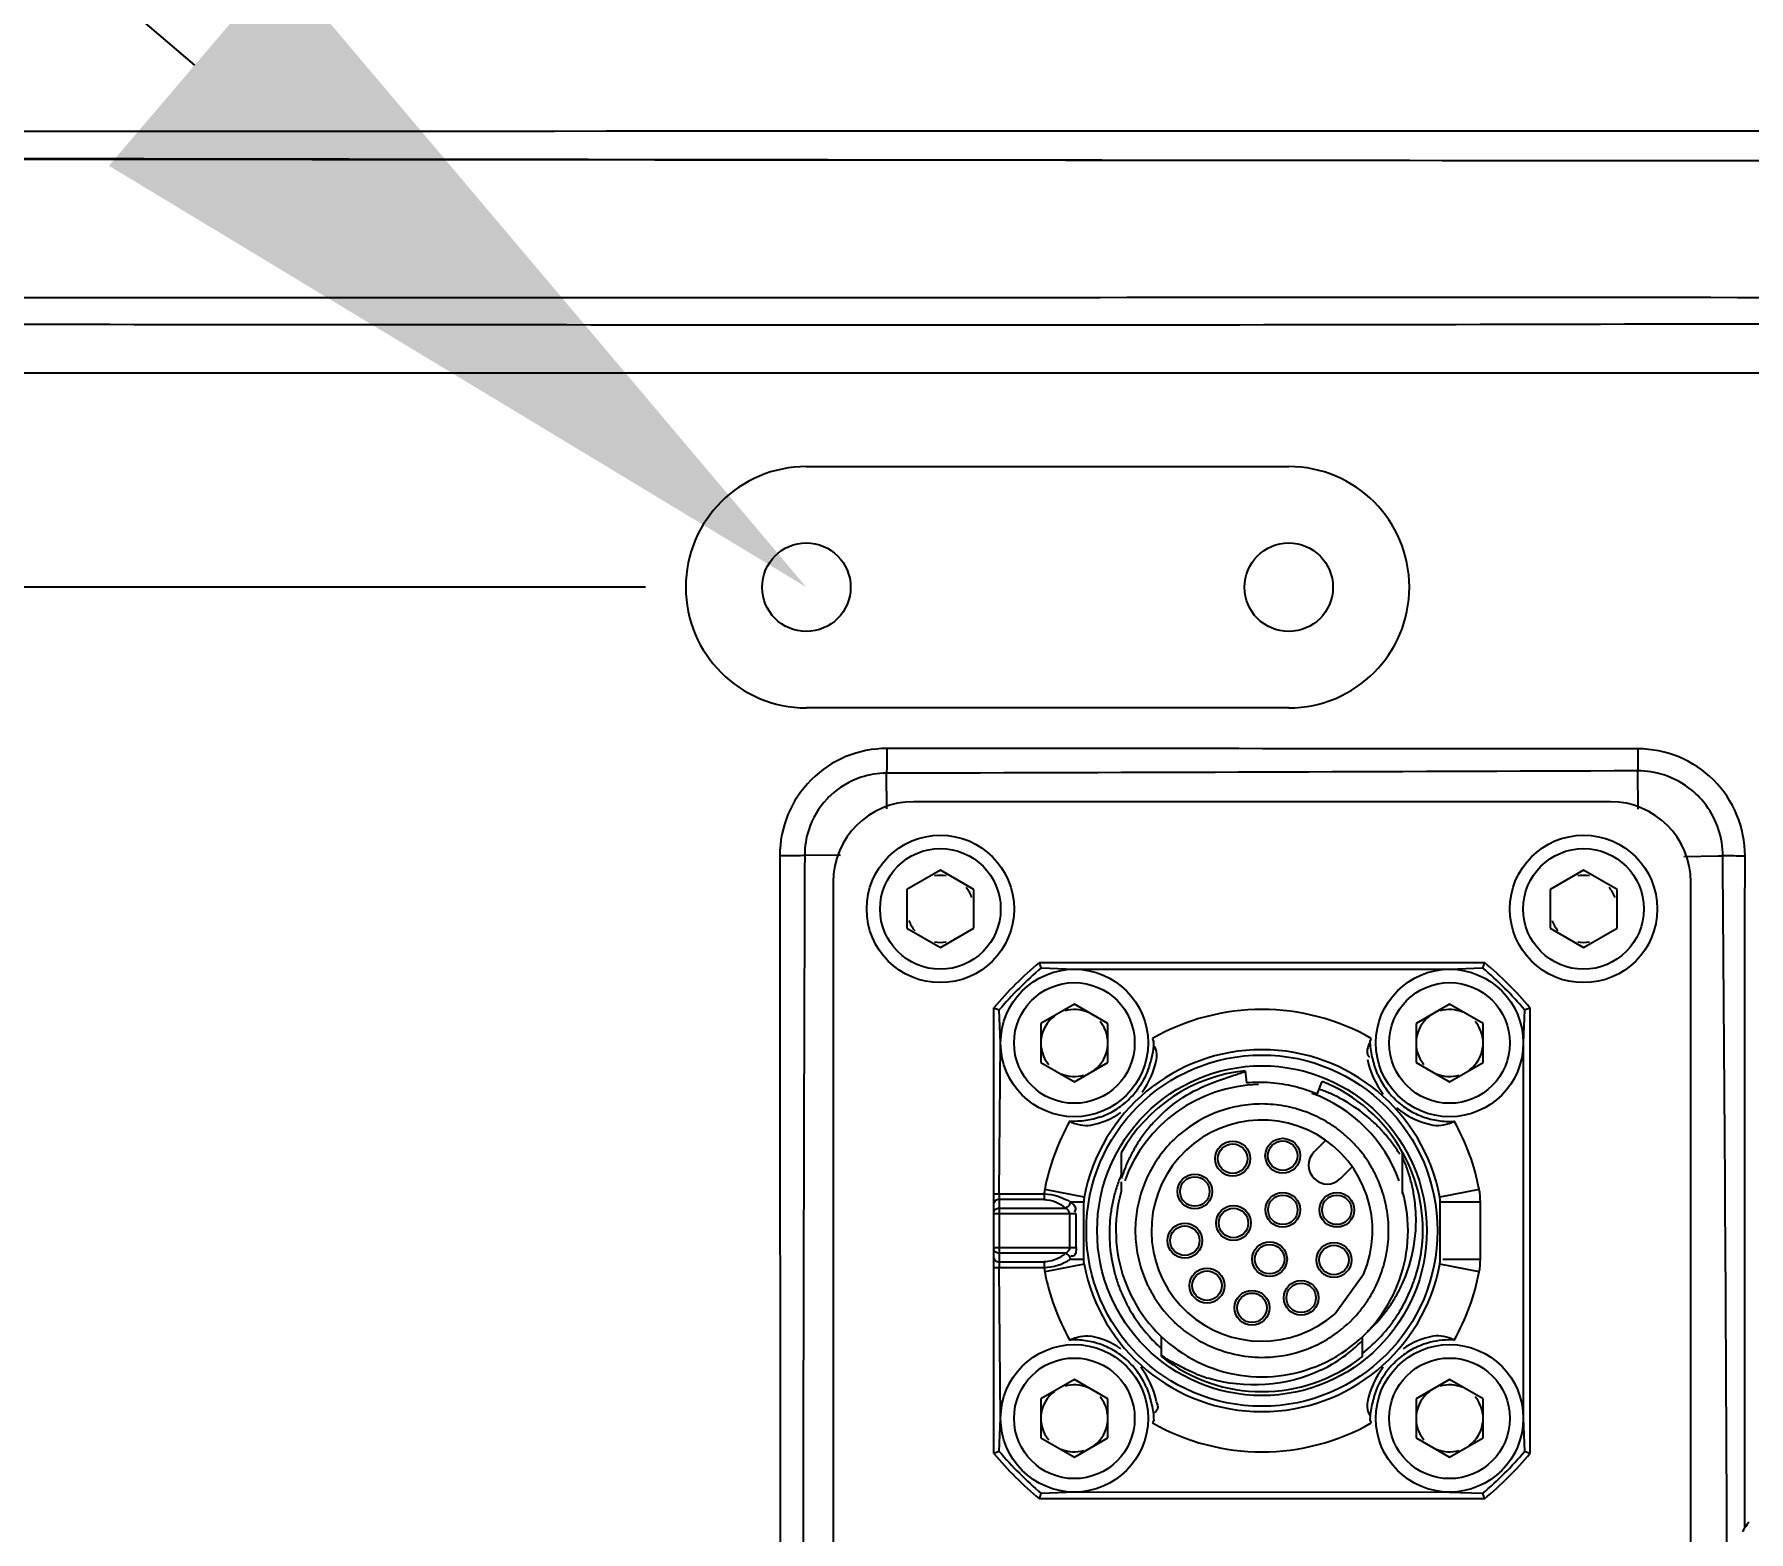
# Model space of a CAD drawing. Header units: millimetres. Extents: x 4086 to 8300, y 123 to 1549.
# Drawn here: x 6896.56 to 6912.55, y 484.17 to 498.13 of the extents above; entities that cross this region are included whole.
import ezdxf
from ezdxf import colors
from ezdxf.entities.mleader import LeaderData, LeaderLine
from ezdxf.math import Vec2, Vec3

# ---------------------------------------------------------------- set-up
doc = ezdxf.new("R2010")
doc.units = ezdxf.units.MM
for name, color, linetype in [('外形图', 7, 'Continuous'), ('多重引线', 7, 'Continuous'), ('尺寸标注', 7, 'Continuous')]:
    doc.layers.add(name, color=color, linetype=linetype)
doc.styles.add('思源黑', font='SourceHanSansCN-Normal.ttf')
doc.dimstyles.new('尺寸标注_1_4比例', dxfattribs={"dimtxt": 7, "dimasz": 6, "dimexe": 2, "dimexo": 1.5, "dimgap": 1, "dimtad": 1, "dimdec": 1, "dimlfac": 4, "dimdsep": 46, "dimtxsty": '思源黑', "dimcen": 0.09, "dimadec": 0, "dimazin": 0, "dimtp": 0.01, "dimtm": 0.01, "dimtfac": 1, "dimtdec": 1, "dimtofl": 0, "dimtmove": 0, "dimatfit": 3, "dimfxl": 1, "dimtolj": 1, "dimarcsym": 0})

# ---------------------------------------------------------------- blocks, each defined once
blk = doc.blocks.new('*D952')
at = {"layer": 'Defpoints', "color": 0}
for p in [(6903.764, 492.976), (6839.678, 469.976), (6903.764, 469.976)]:
    blk.add_point(p, dxfattribs=at)
at = {"layer": '尺寸标注', "color": 0, "lineweight": -2}
for p, q in [((6902.264, 492.976), (6837.678, 492.976)), ((6839.678, 486.976), (6839.678, 475.976)), ((6902.264, 469.976), (6837.678, 469.976))]:
    blk.add_line(p, q, dxfattribs=at)
at = {"layer": '尺寸标注', "color": 0}
for points in [[(6840.678, 486.976), (6838.678, 486.976), (6839.678, 492.976)], [(6838.678, 475.976), (6840.678, 475.976), (6839.678, 469.976)]]:
    blk.add_solid(points, dxfattribs=at)
at = {"layer": '尺寸标注', "color": 0, "insert": (6835.054, 481.476), "char_height": 7, "attachment_point": 5, "rotation": 90, "style": '思源黑'}
blk.add_mtext('\\A1;92', dxfattribs=at)

msp = doc.modelspace()

# ---------------------------------------------------------------- linework, layer by layer
at = {"layer": '外形图'}
for p, q in [((6892.0119, 494.9763), (6926.4507, 494.9763)), ((6903.764, 494.1013), (6908.264, 494.1013)), ((6908.264, 491.8513), (6903.764, 491.8513)), ((6904.5133, 490.9091), (6904.5107, 491.2415)), ((6911.5233, 490.9068), (6911.5189, 491.2637)), ((6911.264, 490.9763), (6904.764, 490.9763)), ((6903.7598, 490.479), (6903.7483, 490.4792)), ((6904.081, 490.476), (6903.7598, 490.479)), ((6911.9502, 490.4645), (6912.2696, 490.4719)), ((6912.2696, 490.4719), (6912.3127, 490.4729)), ((6904.014, 490.2263), (6904.014, 478.7263)), ((6905.014, 490.3371), (6904.7015, 490.1567)), ((6905.3265, 490.1567), (6905.014, 490.3371)), ((6911.014, 490.3371), (6910.7015, 490.1567)), ((6911.3265, 490.1567), (6911.014, 490.3371)), ((6912.014, 478.7263), (6912.014, 490.2263)), ((6904.7015, 490.1567), (6904.7015, 489.7958)), ((6905.3265, 489.7958), (6905.3265, 490.1567)), ((6910.7015, 490.1567), (6910.7015, 489.7958)), ((6911.3265, 489.7958), (6911.3265, 490.1567)), ((6904.7015, 489.7958), (6905.014, 489.6154)), ((6905.014, 489.6154), (6905.3265, 489.7958)), ((6910.7015, 489.7958), (6911.014, 489.6154)), ((6911.014, 489.6154), (6911.3265, 489.7958)), ((6905.9555, 489.4263), (6905.9374, 489.4763)), ((6905.9374, 489.4763), (6910.0907, 489.4763)), ((6905.9555, 489.4263), (6906.264, 489.4134)), ((6906.264, 489.4134), (6909.7621, 489.4162)), ((6909.7621, 489.4162), (6910.0725, 489.4263)), ((6910.0907, 489.4763), (6910.0725, 489.4263)), ((6906.264, 489.0871), (6905.9515, 488.9067)), ((6906.5765, 488.9067), (6906.264, 489.0871)), ((6909.764, 489.0871), (6909.4515, 488.9067)), ((6910.0765, 488.9067), (6909.764, 489.0871)), ((6905.514, 484.8996), (6905.514, 489.0529)), ((6905.514, 489.0529), (6905.564, 489.0348)), ((6905.5765, 488.7259), (6905.564, 489.0348)), ((6905.9515, 488.9067), (6905.9515, 488.5458)), ((6906.5765, 488.5458), (6906.5765, 488.9067)), ((6909.4515, 488.9067), (6909.4515, 488.5458)), ((6910.0765, 488.5458), (6910.0765, 488.9067)), ((6910.464, 489.0348), (6910.4515, 488.7263)), ((6910.464, 489.0348), (6910.514, 489.0529)), ((6910.514, 489.0529), (6910.514, 484.8996)), ((6905.564, 487.3198), (6905.5765, 488.7269)), ((6910.4515, 488.7249), (6910.4516, 485.2255)), ((6905.9515, 488.5458), (6906.264, 488.3654)), ((6906.264, 488.3654), (6906.5765, 488.5458)), ((6907.8572, 488.468), (6907.8692, 488.3542)), ((6909.4515, 488.5458), (6909.764, 488.3654)), ((6909.764, 488.3654), (6910.0765, 488.5458)), ((6908.5285, 488.2495), (6908.5764, 488.3682)), ((6908.6089, 487.8186), (6908.5002, 487.7099)), ((6906.7015, 487.7024), (6906.7015, 487.4995)), ((6909.3265, 487.3201), (6909.3265, 487.705)), ((6908.7477, 487.4624), (6908.8564, 487.5712)), ((6905.514, 487.3198), (6905.9813, 487.3198)), ((6905.564, 487.3198), (6905.564, 486.6327)), ((6905.9812, 487.3198), (6905.9812, 487.2668)), ((6906.3559, 487.2896), (6905.9874, 487.3593)), ((6906.7015, 487.4305), (6906.7015, 487.342)), ((6910.0407, 487.3593), (6909.6722, 487.2896)), ((6905.9812, 487.2668), (6905.564, 487.2668)), ((6905.564, 487.1857), (6906.1823, 487.1857)), ((6906.3515, 487.2432), (6906.2278, 487.2432)), ((6906.3515, 486.7093), (6906.3515, 487.2432)), ((6909.6765, 486.7093), (6909.6765, 487.2432)), ((6910.0515, 487.2432), (6909.6765, 487.2432)), ((6910.0515, 486.7093), (6910.0515, 487.2432)), ((6906.2811, 487.1327), (6905.514, 487.1327)), ((6906.2202, 486.8198), (6906.2202, 487.1327)), ((6906.2811, 486.8198), (6906.2811, 487.1327)), ((6905.514, 486.8198), (6906.2202, 486.8198)), ((6906.1823, 486.7668), (6905.564, 486.7668)), ((6905.564, 486.6857), (6905.9812, 486.6857)), ((6905.9812, 486.6857), (6905.9812, 486.6327)), ((6906.2202, 486.8198), (6906.2811, 486.8198)), ((6906.2278, 486.7093), (6906.3515, 486.7093)), ((6909.7009, 486.7093), (6910.0515, 486.7093)), ((6905.514, 486.6327), (6905.9813, 486.6327)), ((6905.5765, 485.2257), (6905.564, 486.6327)), ((6906.3559, 486.6629), (6905.9874, 486.5933)), ((6908.9608, 486.5674), (6908.6954, 486.2022)), ((6910.0406, 486.5933), (6909.6722, 486.6629)), ((6907.0765, 485.8037), (6907.0765, 485.9876)), ((6908.9515, 485.8037), (6908.9515, 485.9876)), ((6906.264, 485.5871), (6905.9515, 485.4067)), ((6906.5765, 485.4067), (6906.264, 485.5871)), ((6909.764, 485.5871), (6909.4515, 485.4067)), ((6910.0765, 485.4067), (6909.764, 485.5871)), ((6905.9515, 485.4067), (6905.9515, 485.0458)), ((6906.5765, 485.0458), (6906.5765, 485.4067)), ((6909.4515, 485.4067), (6909.4515, 485.0458)), ((6910.0765, 485.0458), (6910.0765, 485.4067)), ((6905.564, 484.9177), (6905.5765, 485.2267)), ((6910.4516, 485.2268), (6910.464, 484.9177)), ((6905.564, 484.9177), (6905.514, 484.8996)), ((6905.9515, 485.0458), (6906.264, 484.8654)), ((6906.264, 484.8654), (6906.5765, 485.0458)), ((6909.4515, 485.0458), (6909.764, 484.8654)), ((6909.764, 484.8654), (6910.0765, 485.0458)), ((6910.514, 484.8996), (6910.464, 484.9177)), ((6905.9374, 484.4763), (6905.9555, 484.5263)), ((6910.0907, 484.4763), (6905.9374, 484.4763)), ((6906.264, 484.5392), (6905.9555, 484.5263)), ((6909.7621, 484.5362), (6906.264, 484.5392)), ((6910.0725, 484.5263), (6909.7621, 484.5362)), ((6910.0725, 484.5263), (6910.0907, 484.4763))]:
    msp.add_line(p, q, dxfattribs=at)
for points in [[(6907.0036, 488.7263), (6907.0064, 488.7402), (6907.0005, 488.7545), (6906.994, 488.7689)], [(6909.034, 488.7689), (6909.0276, 488.7545), (6909.0216, 488.7402), (6909.0245, 488.7263)], [(6905.564, 487.2668), (6905.5543, 487.2661), (6905.5449, 487.2641), (6905.5363, 487.2608), (6905.5287, 487.2564), (6905.5225, 487.2511), (6905.5178, 487.245), (6905.515, 487.2383), (6905.514, 487.2314)], [(6905.514, 487.1504), (6905.515, 487.1573), (6905.5178, 487.1639), (6905.5224, 487.17), (6905.5287, 487.1754), (6905.5362, 487.1798), (6905.5449, 487.183), (6905.5543, 487.1851), (6905.564, 487.1857)], [(6906.2287, 487.242), (6906.2243, 487.2307), (6906.2177, 487.2197), (6906.2117, 487.2077), (6906.202, 487.1993), (6906.1919, 487.1919), (6906.1816, 487.1858)], [(6906.2202, 487.1327), (6906.2191, 487.1422), (6906.217, 487.1502), (6906.2139, 487.1571), (6906.2097, 487.1633), (6906.2045, 487.1696), (6906.198, 487.1757), (6906.19, 487.1813), (6906.1816, 487.1857)], [(6905.564, 486.7668), (6905.5543, 486.7675), (6905.5449, 486.7695), (6905.5363, 486.7728), (6905.5287, 486.7772), (6905.5225, 486.7825), (6905.5178, 486.7886), (6905.515, 486.7953), (6905.514, 486.8022)], [(6905.514, 486.7211), (6905.515, 486.7142), (6905.5178, 486.7076), (6905.5225, 486.7014), (6905.5287, 486.6961), (6905.5363, 486.6917), (6905.5449, 486.6884), (6905.5543, 486.6864), (6905.564, 486.6857)], [(6906.1816, 486.7668), (6906.192, 486.7607), (6906.2021, 486.7532), (6906.2117, 486.7448), (6906.2176, 486.7328), (6906.2241, 486.7217), (6906.2285, 486.7104)], [(6907.0035, 485.2263), (6907.0064, 485.2122), (6907.0005, 485.1981), (6906.994, 485.1836)], [(6909.0245, 485.2263), (6909.0217, 485.2122), (6909.0276, 485.1981), (6909.034, 485.1836)]]:
    msp.add_lwpolyline(points, dxfattribs=at)
for centre, radius in [((6903.764, 492.9763), 0.4125), ((6908.264, 492.9763), 0.4125), ((6905.014, 489.9763), 0.6875), ((6905.014, 489.9763), 0.5625), ((6905.014, 489.9763), 0.5625), ((6911.014, 489.9763), 0.6875), ((6911.014, 489.9763), 0.5625), ((6906.264, 488.7263), 0.6875), ((6909.764, 488.7263), 0.6875), ((6906.264, 488.7263), 0.5625), ((6909.764, 488.7263), 0.5625), ((6908.014, 486.9763), 1.6375), ((6908.014, 486.9763), 1.5375), ((6907.741, 487.6479), 0.1625), ((6908.2078, 487.6749), 0.1625), ((6908.2078, 487.6749), 0.1375), ((6907.741, 487.6479), 0.1375), ((6907.3877, 487.3415), 0.1625), ((6907.3877, 487.3415), 0.1375), ((6908.2085, 487.1707), 0.1625), ((6908.2085, 487.1707), 0.1375), ((6908.7127, 487.17), 0.1625), ((6908.7127, 487.17), 0.1375), ((6907.7484, 487.0474), 0.1625), ((6907.7484, 487.0474), 0.1375), ((6907.295, 486.8832), 0.1625), ((6907.295, 486.8832), 0.1375), ((6908.0852, 486.7106), 0.1625), ((6908.0852, 486.7106), 0.1375), ((6908.6856, 486.7032), 0.1625), ((6908.6856, 486.7032), 0.1375), ((6907.5014, 486.4636), 0.1625), ((6907.5014, 486.4636), 0.1375), ((6908.3793, 486.35), 0.1625), ((6907.921, 486.2573), 0.1625), ((6907.921, 486.2573), 0.1375), ((6908.3793, 486.35), 0.1375), ((6906.264, 485.2263), 0.6875), ((6909.764, 485.2263), 0.6875), ((6906.264, 485.2263), 0.5625), ((6909.764, 485.2263), 0.5625)]:
    msp.add_circle(centre, radius, dxfattribs=at)
for centre, radius, start, end in [((6928.8363, 19866.1703), 19369.2232, 269.86413217, 269.98495875), ((6903.764, 492.9763), 1.125, 90, 270), ((6908.264, 492.9763), 1.125, 270, 90), ((6904.5148, 490.4738), 0.9985, 89.94103, 180.03394), ((6911.5211, 490.4702), 0.9991, 359.95295, 89.97583), ((6904.5118, 490.473), 0.7685, 90.0848, 107.96318), ((6911.5194, 490.4671), 0.7966, 72.18693, 90.03698), ((6904.5101, 490.4798), 0.7615, 133.22051, 136.82168), ((6911.5169, 490.4685), 0.7965, 36.18403, 50.51475), ((6904.764, 490.2263), 0.75, 90, 180), ((6911.264, 490.2263), 0.75, 0, 90), ((6911.5147, 490.4683), 0.7984, 18.21562, 36.1006), ((6904.517, 490.4779), 0.7687, 162.0603, 179.90992), ((6911.5134, 490.4695), 0.7993, 0.24202, 18.10553), ((10204.8356, 479.3233), 3301.1061, 179.8063724, 179.9626317), ((5288.4131, 477.3919), 1623.9522, 0.2248116, 0.4615247), ((6905.014, 489.9763), 0.3125, 79.9994, 100.0006), ((6911.014, 489.9763), 0.3125, 79.9994, 100.0006), ((6905.014, 489.9763), 0.3125, 19.99941, 40.0006), ((6911.014, 489.9763), 0.3125, 19.99941, 40.0006), ((6905.014, 489.9763), 0.3125, 199.99941, 220.0006), ((6911.014, 489.9763), 0.3125, 199.99941, 220.0006), ((6905.014, 489.9763), 0.3125, 259.9994, 280.0006), ((6911.014, 489.9763), 0.3125, 259.9994, 280.0006), ((6908.014, 486.9763), 3.25, 129.71514, 140.28486), ((6908.014, 486.9763), 3.2, 130.03737, 139.96263), ((6908.014, 486.9763), 3.2, 40.03737, 49.96263), ((6908.014, 486.9763), 3.25, 39.71514, 50.28486), ((6906.264, 488.7263), 0.3125, 126.66743, 173.33256), ((6906.264, 488.7263), 0.3125, 66.66743, 106.66645), ((6906.264, 488.7263), 0.3125, 6.66744, 40.0006), ((6908.014, 486.9763), 2.0625, 60.36057, 119.63943), ((6909.764, 488.7263), 0.3125, 126.66743, 173.33256), ((6909.764, 488.7263), 0.3125, 66.66743, 106.66645), ((6909.764, 488.7263), 0.3125, 6.66744, 40.0006), ((6906.264, 488.7263), 0.3125, 186.66744, 220.0006), ((6908.014, 486.9763), 1.6875, 10.70124, 169.29873), ((6906.264, 488.7263), 0.3125, 306.66743, 353.33256), ((6909.764, 488.7263), 0.3125, 186.66744, 220.0006), ((6909.764, 488.7263), 0.3125, 306.66743, 353.33256), ((6906.264, 488.7263), 0.3125, 246.66743, 286.66645), ((6908.014, 486.9763), 1.5, 95.99992, 151.0454), ((6906.264, 488.7263), 0.7812, 324.17832, 348.67376), ((6909.764, 488.7263), 0.7812, 191.32625, 217.56985), ((6909.688, 488.6863), 0.6456, 202.70928, 209.33055), ((6909.764, 488.7263), 0.3125, 246.66743, 286.66645), ((6908.014, 486.9763), 1.3625, 91.33258, 159.99933), ((6906.2446, 488.7422), 0.7563, 319.2215, 324.87209), ((6907.9882, 486.9734), 1.3859, 90.2785, 94.92399), ((6907.9881, 486.9751), 1.3843, 85.6236, 90.27446), ((6907.988, 486.974), 1.3853, 80.97569, 85.62278), ((6907.9879, 486.9743), 1.385, 76.32547, 80.97336), ((6907.988, 486.9745), 1.3848, 71.67531, 76.32385), ((6907.9878, 486.9743), 1.3851, 67.0259, 71.67328), ((6908.0778, 486.9511), 1.4242, 66.16676, 70.75931), ((6908.014, 486.9763), 1.5012, 29.0411, 68.00001), ((6909.7593, 488.7262), 0.7273, 209.31951, 215.19305), ((6909.7833, 488.7421), 0.7561, 215.12664, 220.77889), ((6906.2641, 488.7263), 0.7312, 301.62689, 307.47184), ((6906.2641, 488.7257), 0.7307, 307.50633, 319.20926), ((6908.0681, 487.0193), 1.4385, 128.03637, 137.82833), ((6908.0178, 486.9681), 1.1902, 105.00363, 124.84194), ((6908.0147, 486.9736), 1.1841, 99.9425, 104.92728), ((6908.0141, 486.9768), 1.1809, 94.95987, 99.94192), ((6908.0133, 486.9869), 1.1707, 89.964, 94.96129), ((6908.0008, 486.908), 1.2496, 84.54437, 89.39128), ((6908.0023, 486.9276), 1.23, 79.63509, 84.5313), ((6908.0045, 486.9389), 1.2185, 74.73148, 79.63906), ((6908.0097, 486.9582), 1.1985, 64.87013, 74.72785), ((6908.014, 486.9763), 1.3625, 19.99849, 69.99868), ((6908.0732, 486.9407), 1.4355, 61.60144, 66.16724), ((6908.0725, 486.9392), 1.4372, 58.81412, 61.60299), ((6908.0743, 486.9422), 1.4337, 57.02471, 58.81396), ((6908.0688, 486.9346), 1.4431, 47.85811, 57.00512), ((6909.764, 488.7257), 0.7308, 220.79115, 232.49374), ((6909.764, 488.7263), 0.7812, 230.5908, 258.67368), ((6909.7639, 488.7263), 0.7312, 232.52804, 238.37297), ((6908.014, 486.9763), 2.0625, 150.36124, 169.29873), ((6906.264, 488.7263), 0.7812, 281.32632, 303.75635), ((6906.2628, 488.7287), 0.734, 289.97238, 301.61405), ((6908.0546, 487.0319), 1.4201, 137.8398, 142.78032), ((6908.014, 486.9763), 1.0312, 336.64174, 311.35824), ((6908.0149, 486.9705), 1.1852, 59.90253, 64.8483), ((6908.0175, 486.975), 1.18, 56.88691, 59.89969), ((6908.0193, 486.9777), 1.1768, 54.94556, 56.88673), ((6908.0587, 486.9234), 1.4582, 43.31565, 47.86037), ((6909.7647, 488.7276), 0.7327, 238.37578, 244.20498), ((6909.7643, 488.7267), 0.7317, 244.20126, 250.04157), ((6909.7639, 488.7259), 0.7308, 250.04796, 261.74895), ((6909.7641, 488.7275), 0.7325, 261.75632, 267.56666), ((6909.7641, 488.7265), 0.7315, 267.56028, 273.33701), ((6908.014, 486.9763), 2.0625, 10.72399, 29.63876), ((6908.0534, 487.033), 1.4184, 147.71425, 152.62725), ((6908.0531, 487.0333), 1.4181, 142.78854, 147.71656), ((6908.0214, 486.9711), 1.1902, 134.9862, 154.81898), ((6908.0155, 486.9745), 1.1836, 124.92693, 134.90243), ((6908.0221, 486.9817), 1.1719, 49.99631, 54.94683), ((6908.0348, 486.9966), 1.1523, 45.01437, 50.00256), ((6908.0223, 486.9836), 1.1703, 40.03767, 45.03385), ((6908.0607, 486.9252), 1.4554, 38.74971, 43.31817), ((6908.0562, 486.922), 1.461, 34.17696, 38.73907), ((6908.0433, 487.0383), 1.407, 152.62741, 157.56422), ((6908.6239, 487.5861), 0.175, 135, 315), ((6908.0114, 486.9745), 1.1845, 30.08368, 40.03191), ((6908.0487, 486.9167), 1.4701, 31.66673, 34.18234), ((6907.9775, 487.0623), 1.4751, 19.27296, 23.85303), ((6908.014, 486.9763), 1.5012, 355.97299, 28.95665), ((6908.0073, 486.9519), 1.4159, 157.24789, 162.01943), ((6908.0325, 487.0428), 1.3953, 157.56777, 162.53492), ((6908.0129, 486.9768), 1.1801, 154.89676, 159.89409), ((6908.013, 486.9757), 1.1825, 25.09542, 30.07643), ((6908.0151, 486.9767), 1.1802, 20.11072, 25.09321), ((6907.995, 487.0687), 1.4564, 14.64638, 19.26351), ((6906.6015, 487.2432), 0.625, 169.29873, 172.95646), ((6908.0086, 486.9515), 1.4173, 162.01981, 166.79487), ((6908.014, 486.9763), 1.3625, 164.42875, 15.57143), ((6908.0146, 486.9763), 1.1819, 159.89771, 164.90345), ((6908.015, 486.9767), 1.1803, 15.11072, 20.1065), ((6907.9929, 487.0682), 1.4586, 10.05135, 14.64164), ((6907.992, 487.068), 1.4595, 7.47137, 10.05289), ((6909.4265, 487.2432), 0.625, 359.99998, 10.77626), ((6906.6015, 487.2432), 0.25, 169.2976, 180), ((6908.0117, 486.9512), 1.4204, 171.5833, 176.35803), ((6908.0083, 486.9516), 1.417, 166.7972, 171.57927), ((6908.0324, 486.9721), 1.2001, 169.87644, 174.83392), ((6908.026, 486.9734), 1.1937, 164.91161, 169.88358), ((6908.0041, 486.974), 1.1915, 10.12933, 15.10242), ((6907.984, 486.9709), 1.2119, 0.25157, 10.103), ((6907.9961, 487.0686), 1.4553, 5.63674, 7.47122), ((6908.0089, 487.0697), 1.4425, 0.87558, 5.64182), ((6909.4265, 487.2432), 0.25, 0, 10.70108), ((6908.016, 486.951), 1.4248, 176.35866, 181.12024), ((6908.0392, 486.9717), 1.2069, 174.8453, 179.78379), ((6908.023, 487.0701), 1.4284, 356.23309, 0.86857), ((6908.0155, 486.951), 1.4242, 181.12101, 185.89111), ((6908.0441, 486.9816), 1.2119, 180.25157, 190.103), ((6907.9972, 486.9802), 1.1986, 344.92169, 354.83717), ((6907.9889, 486.9808), 1.2069, 354.84529, 359.78376), ((6908.0331, 487.0687), 1.4181, 336.8643, 352.30313), ((6908.0224, 487.0703), 1.429, 352.29672, 356.22702), ((6908.0165, 487.0015), 1.4995, 350.37591, 353.89818), ((6908.0156, 487.0016), 1.5004, 353.89768, 355.01185), ((6908.021, 486.9519), 1.4298, 185.90664, 195.425), ((6908.0201, 486.9778), 1.1875, 190.12879, 200.08353), ((6908.0134, 486.9763), 1.1819, 339.89767, 344.90343), ((6908.017, 487.0015), 1.4991, 341.09144, 350.36922), ((6909.4265, 486.7093), 0.25, 349.2999, 359.9993), ((6909.4265, 486.7093), 0.625, 349.27488, 0.00002), ((6906.6015, 486.7093), 0.625, 187.04352, 190.70127), ((6908.014, 486.9763), 2.0625, 190.70127, 209.63958), ((6908.014, 486.9763), 1.6875, 190.70115, 349.29878), ((6908.0234, 486.9527), 1.4323, 195.42856, 200.18864), ((6908.013, 486.9759), 1.1802, 200.11072, 205.09321), ((6908.0151, 486.9757), 1.1801, 334.89672, 339.89405), ((6908.0485, 487.0642), 1.4023, 331.93322, 336.78768), ((6908.0244, 486.9993), 1.4913, 336.41563, 341.08142), ((6908.014, 486.9763), 2.0625, 330.36042, 349.29151), ((6908.0228, 486.9525), 1.4317, 200.19082, 204.95805), ((6908.0257, 486.954), 1.4349, 204.96213, 209.72311), ((6908.0151, 486.9769), 1.1825, 205.09542, 210.07643), ((6908.0154, 486.9773), 1.1831, 210.08666, 224.98871), ((6908.0129, 486.977), 1.1827, 324.91022, 329.90155), ((6908.0143, 486.9762), 1.181, 329.90375, 334.89369), ((6908.0592, 487.0583), 1.39, 327.0636, 331.93979), ((6908.023, 487.0002), 1.493, 327.08538, 336.40597), ((6908.0336, 486.9593), 1.4444, 209.75053, 223.9759), ((6908.0137, 486.9766), 1.1818, 304.9179, 319.90768), ((6908.0135, 486.9767), 1.182, 319.91175, 324.90924), ((6908.0747, 487.0485), 1.3716, 312.41413, 322.13411), ((6908.0736, 487.0492), 1.373, 322.14005, 327.05559), ((6908.0287, 486.9967), 1.4863, 322.3993, 327.0788), ((6907.9933, 486.956), 1.1523, 225.01437, 230.00256), ((6908.0035, 486.9678), 1.168, 229.99246, 231.19083), ((6908.0094, 486.9755), 1.1777, 231.20442, 239.9005), ((6908.0307, 486.9953), 1.4838, 317.7105, 322.39469), ((6906.264, 485.2262), 0.7313, 87.56046, 93.33607), ((6906.264, 485.2252), 0.7324, 81.75549, 87.56684), ((6906.2641, 485.2268), 0.7307, 75.89791, 81.748), ((6906.264, 485.2263), 0.7812, 56.18953, 78.67319), ((6906.2641, 485.2266), 0.7309, 70.04631, 75.90117), ((6906.2638, 485.2258), 0.7318, 64.20006, 70.04003), ((6906.2634, 485.2249), 0.7327, 58.37464, 64.20378), ((6908.037, 486.9634), 1.4497, 224.00045, 227.00542), ((6908.0264, 486.9522), 1.4343, 227.00745, 228.52754), ((6908.0131, 486.9821), 1.1852, 239.90253, 244.8483), ((6908.0123, 486.9817), 1.187, 279.9692, 294.89034), ((6908.0129, 486.9782), 1.1836, 294.93581, 304.90828), ((6907.9622, 486.9309), 1.3921, 305.59311, 315.29052), ((6908.0301, 486.9962), 1.4849, 308.35667, 317.70175), ((6909.764, 485.2263), 0.7812, 101.32681, 123.76055), ((6909.7647, 485.2249), 0.7327, 115.79624, 121.62537), ((6909.7647, 485.2245), 0.7331, 104.11778, 115.78453), ((6909.7644, 485.222), 0.7354, 86.70799, 104.04991), ((6906.2641, 485.2262), 0.7312, 52.52692, 58.37181), ((6906.2641, 485.2269), 0.7308, 40.79025, 52.49259), ((6908.014, 486.9763), 1.5012, 231.3511, 308.64408), ((6908.0144, 486.9724), 1.1774, 269.98116, 279.94631), ((6907.9518, 486.946), 1.4104, 295.95247, 305.58102), ((6909.764, 485.2269), 0.7308, 127.50744, 139.20984), ((6909.7639, 485.2262), 0.7312, 121.62818, 127.47307), ((6906.2448, 485.2104), 0.7561, 35.12611, 40.778), ((6906.2688, 485.2263), 0.7273, 29.31915, 35.19262), ((6906.264, 485.2263), 0.7812, 11.32681, 37.60446), ((6906.3402, 485.2662), 0.6455, 22.70802, 29.33019), ((6907.9802, 487.0854), 1.5565, 248.01893, 252.51983), ((6909.764, 485.2263), 0.7812, 142.3367, 168.67319), ((6909.7814, 485.2119), 0.7537, 139.21661, 143.67526), ((6906.264, 485.2263), 0.3125, 126.66743, 173.33256), ((6906.264, 485.2263), 0.3125, 66.66743, 106.66645), ((6906.264, 485.2263), 0.3125, 6.66744, 40.0006), ((6909.764, 485.2263), 0.3125, 126.66743, 173.33256), ((6909.764, 485.2263), 0.3125, 66.66743, 106.66645), ((6909.764, 485.2263), 0.3125, 6.66744, 40.0006), ((6906.264, 485.2263), 0.3125, 186.66744, 220.0006), ((6906.264, 485.2263), 0.3125, 306.66743, 353.33256), ((6908.014, 486.9763), 2.0625, 240.36042, 299.63958), ((6909.764, 485.2263), 0.3125, 186.66744, 220.0006), ((6909.764, 485.2263), 0.3125, 306.66743, 353.33256), ((6908.014, 486.9763), 3.2, 220.03737, 229.96263), ((6906.264, 485.2263), 0.3125, 246.66743, 286.66645), ((6909.764, 485.2263), 0.3125, 246.66743, 286.66645), ((6908.014, 486.9763), 3.2, 310.03737, 319.96263), ((6908.014, 486.9763), 3.25, 219.71514, 230.28486), ((6908.014, 486.9763), 3.25, 309.71514, 320.28486), ((6913.4778, 483.5946), 1.1374, 147.55261, 149.65215), ((6913.4675, 483.601), 1.1253, 144.19797, 147.54951)]:
    msp.add_arc(centre, radius, start, end, dxfattribs=at)
for points in [[(6923.7516, 497.2262), (6913.3907, 497.2309), (6903.0299, 497.2263), (6892.669, 497.2263)], [(6923.7515, 496.9382), (6910.1222, 496.9587), (6896.4928, 496.9567), (6882.8634, 496.9876)], [(6911.5215, 491.4693), (6909.1863, 491.4702), (6906.8511, 491.4712), (6904.5158, 491.4723)], [(6904.2748, 491.2041), (6904.1694, 491.1698), (6904.0694, 491.1106), (6903.9886, 491.0347)], [(6911.5189, 491.2637), (6909.1828, 491.2547), (6906.8468, 491.2469), (6904.5107, 491.2415)], [(6912.0234, 491.0832), (6911.947, 491.146), (6911.8572, 491.1952), (6911.7631, 491.2255)], [(6903.9548, 491.0009), (6903.879, 490.9201), (6903.8199, 490.8201), (6903.7856, 490.7147)], [(6903.5163, 490.4733), (6903.5181, 487.4743), (6903.5189, 484.4753), (6903.5189, 481.4763)], [(6912.5179, 484.2048), (6912.5183, 486.293), (6912.519, 488.3812), (6912.5202, 490.4694)], [(6907.0036, 488.7263), (6907.0036, 488.6519), (6906.9824, 488.5785), (6906.9607, 488.5074)], [(6907.0301, 488.5728), (6907.0388, 488.6163), (6907.0336, 488.6731), (6907.0004, 488.7025)], [(6909.0163, 488.7263), (6909.0023, 488.6889), (6908.9814, 488.6401), (6909.0039, 488.6071)], [(6909.0477, 488.5793), (6909.0356, 488.6274), (6909.0245, 488.6767), (6909.0245, 488.7263)], [(6906.9607, 488.5074), (6906.939, 488.4364), (6906.9059, 488.3678), (6906.8632, 488.3071)], [(6907.7368, 488.42), (6907.7771, 488.433), (6907.8167, 488.4497), (6907.8585, 488.4561)], [(6907.1817, 488.1523), (6907.3435, 488.2789), (6907.5413, 488.357), (6907.7368, 488.42)], [(6906.5135, 488.0389), (6906.421, 488.0053), (6906.3196, 487.9905), (6906.2213, 487.9963)], [(6906.2214, 487.9963), (6906.2818, 487.9685), (6906.3523, 487.9472), (6906.4175, 487.9602)], [(6909.6106, 487.9602), (6909.6758, 487.9472), (6909.7463, 487.9685), (6909.8067, 487.9963)], [(6905.9813, 487.3198), (6906.067, 487.3179), (6906.1538, 487.2881), (6906.2269, 487.2432)], [(6905.9812, 487.2668), (6906.0534, 487.2668), (6906.129, 487.2347), (6906.1819, 487.1855)], [(6906.1207, 486.7217), (6906.0787, 486.6984), (6906.0293, 486.6858), (6905.9812, 486.6857)], [(6905.9813, 486.6327), (6906.067, 486.6348), (6906.1546, 486.6632), (6906.2269, 486.7093)], [(6906.3559, 486.663), (6906.3532, 486.6782), (6906.3521, 486.6938), (6906.3517, 486.7093)], [(6906.2214, 485.9563), (6906.2818, 485.984), (6906.3523, 486.0054), (6906.4175, 485.9923)], [(6907.5094, 485.9093), (6907.6655, 485.836), (6907.8416, 485.7968), (6908.014, 485.7949)], [(6909.8067, 485.9563), (6909.7463, 485.984), (6909.6757, 486.0054), (6909.6106, 485.9923)], [(6907.286, 485.6929), (6907.2147, 485.7303), (6907.1414, 485.7654), (6907.0765, 485.8129)], [(6907.3976, 485.6421), (6907.3597, 485.6573), (6907.3222, 485.674), (6907.286, 485.6929)], [(6908.569, 485.6778), (6908.2515, 485.5234), (6907.8495, 485.4952), (6907.5126, 485.6008)], [(6909.0924, 485.5154), (6909.1135, 485.5661), (6909.1416, 485.6142), (6909.1742, 485.6584)], [(6906.9804, 485.3733), (6906.9925, 485.3252), (6907.0035, 485.2759), (6907.0035, 485.2263)], [(6908.998, 485.3797), (6908.9893, 485.3363), (6908.9945, 485.2794), (6909.0278, 485.2503)], [(6909.0245, 485.2263), (6909.0245, 485.2759), (6909.0356, 485.3252), (6909.0477, 485.3733)]]:
    msp.add_open_spline(points, degree=3, dxfattribs=at)
for points, knots in [([(6895.0275, 495.6779), (6898.3583, 495.6779), (6904.3303, 495.6746), (6912.1304, 495.6863), (6918.372, 495.6587), (6921.9803, 495.7217), (6923.7519, 495.5972)], [0, 0, 0, 0, 0.3478694, 0.6237322, 0.8145253, 1, 1, 1, 1]), ([(6895.0273, 495.4283), (6899.8106, 495.428), (6909.3781, 495.4079), (6918.948, 495.4624), (6923.7313, 495.3439)], [0, 0, 0, 0, 0.4999262, 1, 1, 1, 1]), ([(6904.5158, 491.4723), (6904.5158, 491.4472), (6904.5149, 491.3703), (6904.5156, 491.2931), (6904.5107, 491.2415)], [0, 0, 0, 0, 0.3268235, 1, 1, 1, 1]), ([(6911.5215, 491.4693), (6911.5215, 491.4135), (6911.5211, 491.3449), (6911.5193, 491.2764), (6911.5189, 491.2637)], [0, 0, 0, 0, 0.8145542, 1, 1, 1, 1]), ([(6903.5163, 490.4733), (6903.5415, 490.4733), (6903.6188, 490.4743), (6903.6964, 490.4736), (6903.7483, 490.4792)], [0, 0, 0, 0, 0.3253161, 1, 1, 1, 1]), ([(6912.5202, 490.4694), (6912.4646, 490.4694), (6912.3954, 490.47), (6912.3262, 490.4722), (6912.3127, 490.4729)], [0, 0, 0, 0, 0.803565, 1, 1, 1, 1]), ([(6909.0039, 488.6071), (6909.0056, 488.6045), (6909.0096, 488.5994), (6909.0142, 488.5949), (6909.0168, 488.5927)], [0, 0, 0, 0, 0.4801685, 1, 1, 1, 1]), ([(6909.0674, 488.5074), (6909.0638, 488.5192), (6909.057, 488.5431), (6909.0507, 488.5672), (6909.0477, 488.5793)], [0, 0, 0, 0, 0.4992147, 1, 1, 1, 1]), ([(6909.0924, 488.4371), (6909.0876, 488.4486), (6909.0787, 488.4718), (6909.071, 488.4955), (6909.0674, 488.5074)], [0, 0, 0, 0, 0.499715, 1, 1, 1, 1]), ([(6906.2278, 487.2432), (6906.2486, 487.229), (6906.2824, 487.1983), (6906.2713, 487.1602), (6906.2666, 487.1498)], [0, 0, 0, 0, 0.6892633, 1, 1, 1, 1]), ([(6906.1823, 486.7668), (6906.1729, 486.7586), (6906.1534, 486.7422), (6906.1321, 486.728), (6906.1207, 486.7217)], [0, 0, 0, 0, 0.4899297, 1, 1, 1, 1]), ([(6906.2202, 486.8198), (6906.2202, 486.809), (6906.2117, 486.7859), (6906.1925, 486.7719), (6906.1816, 486.7668)], [0, 0, 0, 0, 0.4748211, 1, 1, 1, 1]), ([(6906.2593, 486.7415), (6906.2556, 486.739), (6906.2456, 486.7356), (6906.2354, 486.7373), (6906.2301, 486.7389)], [0, 0, 0, 0, 0.4449479, 1, 1, 1, 1]), ([(6906.2765, 486.7711), (6906.2749, 486.7651), (6906.2713, 486.754), (6906.2637, 486.7445), (6906.2593, 486.7415)], [0, 0, 0, 0, 0.5345452, 1, 1, 1, 1]), ([(6906.2811, 486.8198), (6906.2811, 486.8117), (6906.2806, 486.7953), (6906.2784, 486.7791), (6906.2765, 486.7711)], [0, 0, 0, 0, 0.4995804, 1, 1, 1, 1]), ([(6906.9357, 485.5154), (6906.9405, 485.504), (6906.9493, 485.4807), (6906.957, 485.4571), (6906.9607, 485.4451)], [0, 0, 0, 0, 0.4997147, 1, 1, 1, 1]), ([(6906.9607, 485.4451), (6906.9643, 485.4333), (6906.9711, 485.4094), (6906.9773, 485.3853), (6906.9804, 485.3733)], [0, 0, 0, 0, 0.4992139, 1, 1, 1, 1]), ([(6909.0477, 485.3733), (6909.0507, 485.3853), (6909.057, 485.4094), (6909.0638, 485.4333), (6909.0674, 485.4451)], [0, 0, 0, 0, 0.5007871, 1, 1, 1, 1]), ([(6909.0674, 485.4451), (6909.071, 485.4571), (6909.0787, 485.4807), (6909.0876, 485.504), (6909.0924, 485.5154)], [0, 0, 0, 0, 0.5002858, 1, 1, 1, 1]), ([(6907.0301, 485.3797), (6907.0341, 485.3595), (6907.0568, 485.3179), (6907.0165, 485.2802), (6906.9962, 485.2762)], [0, 0, 0, 0, 0.499571, 1, 1, 1, 1])]:
    msp.add_open_spline(points, degree=3, knots=knots, dxfattribs=at)

# ---------------------------------------------------------------- dimensions: what is measured, and where the dimension line sits
at = {"layer": '尺寸标注'}
dim = msp.add_linear_dim(base=(6839.6781, 469.9763), p1=(6903.764, 492.9763), p2=(6903.764, 469.9763), angle=90, dimstyle='尺寸标注_1_4比例', dxfattribs=at)
dim.commit()
dim.dimension.update_dxf_attribs({"geometry": '*D952', "text_midpoint": (6835.0538, 481.4763)})

# ---------------------------------------------------------------- leaders
at = {"layer": '多重引线'}
ml = msp.add_multileader_mtext('Standard', dxfattribs=at)
ml.set_content('4×M4{\\A1;\\C256; \\fSource Han Sans CN Normal|b0|i0|c0|p34;\\C7;depth }8', style='思源黑')
ml.set_leader_properties()
ml.build(insert=Vec2(0, 0))
ml.multileader.update_dxf_attribs({"text_left_attachment_type": 5, "text_right_attachment_type": 5, "dogleg_length": 10, "arrow_head_size": 7.5})
ctx = ml.context
ctx.base_point, ctx.char_height, ctx.arrow_head_size, ctx.landing_gap_size, ctx.plane_origin = Vec3(6784.9016, 527.887), 7, 7.5, 2.5, Vec3(6860.1355, 395.164)
ctx.left_attachment, ctx.right_attachment, ctx.text_align_type = 5, 5, 1
notes = []
notes.append((ctx, [(1, (1, 1, 0), (6862.8442, 527.887), (-1, 0), 10, [(1, [(6903.764, 492.9763)], 0, [])])]))
ctx.mtext.insert, ctx.mtext.alignment, ctx.mtext.flow_direction = Vec3(6818.8729, 537.7176), 2, 5
ml = msp.add_multileader_mtext('Standard', dxfattribs=at)
ml.set_content('\\pxqc;{\\C256;4}×{\\C256;M5\\A1; \\fSource Han Sans CN Normal|b0|i0|c0|p34;\\C7;depth \\fSource Han Sans CN Normal|b0|i0|c134|p34;\\C256;6}', style='思源黑')
ml.set_leader_properties()
ml.build(insert=Vec2(0, 0))
ml.multileader.update_dxf_attribs({"text_left_attachment_type": 5, "text_right_attachment_type": 5, "dogleg_length": 10, "arrow_head_size": 7.5})
ctx = ml.context
ctx.base_point, ctx.char_height, ctx.arrow_head_size, ctx.landing_gap_size, ctx.plane_origin = Vec3(6867.1804, 527.3764), 7, 7.5, 2.5, Vec3(6971.0105, 386.789)
ctx.left_attachment, ctx.right_attachment, ctx.text_align_type = 5, 5, 1
notes.append((ctx, [(1, (1, 1, 0), (6945.1421, 527.3764), (-1, 0), 10, [(1, [(6963.764, 484.9763)], 0, [])])]))
ctx.mtext.insert, ctx.mtext.alignment, ctx.mtext.flow_direction = Vec3(6901.1613, 537.207), 2, 5
for ctx, leaders in notes:
    for number, flags, end, landing, length, lines in leaders:
        leader = LeaderData()
        leader.index, (leader.has_last_leader_line, leader.has_dogleg_vector, leader.attachment_direction) = number, flags
        leader.last_leader_point, leader.dogleg_vector, leader.dogleg_length = Vec3(end), Vec3(landing), length
        for number, points, colour, breaks in lines:
            line = LeaderLine()
            line.index, line.vertices, line.color, line.breaks = number, Vec3.list(points), colors.encode_raw_color(colour), breaks
            leader.lines.append(line)
        ctx.leaders.append(leader)

doc.saveas('drawing.dxf')
